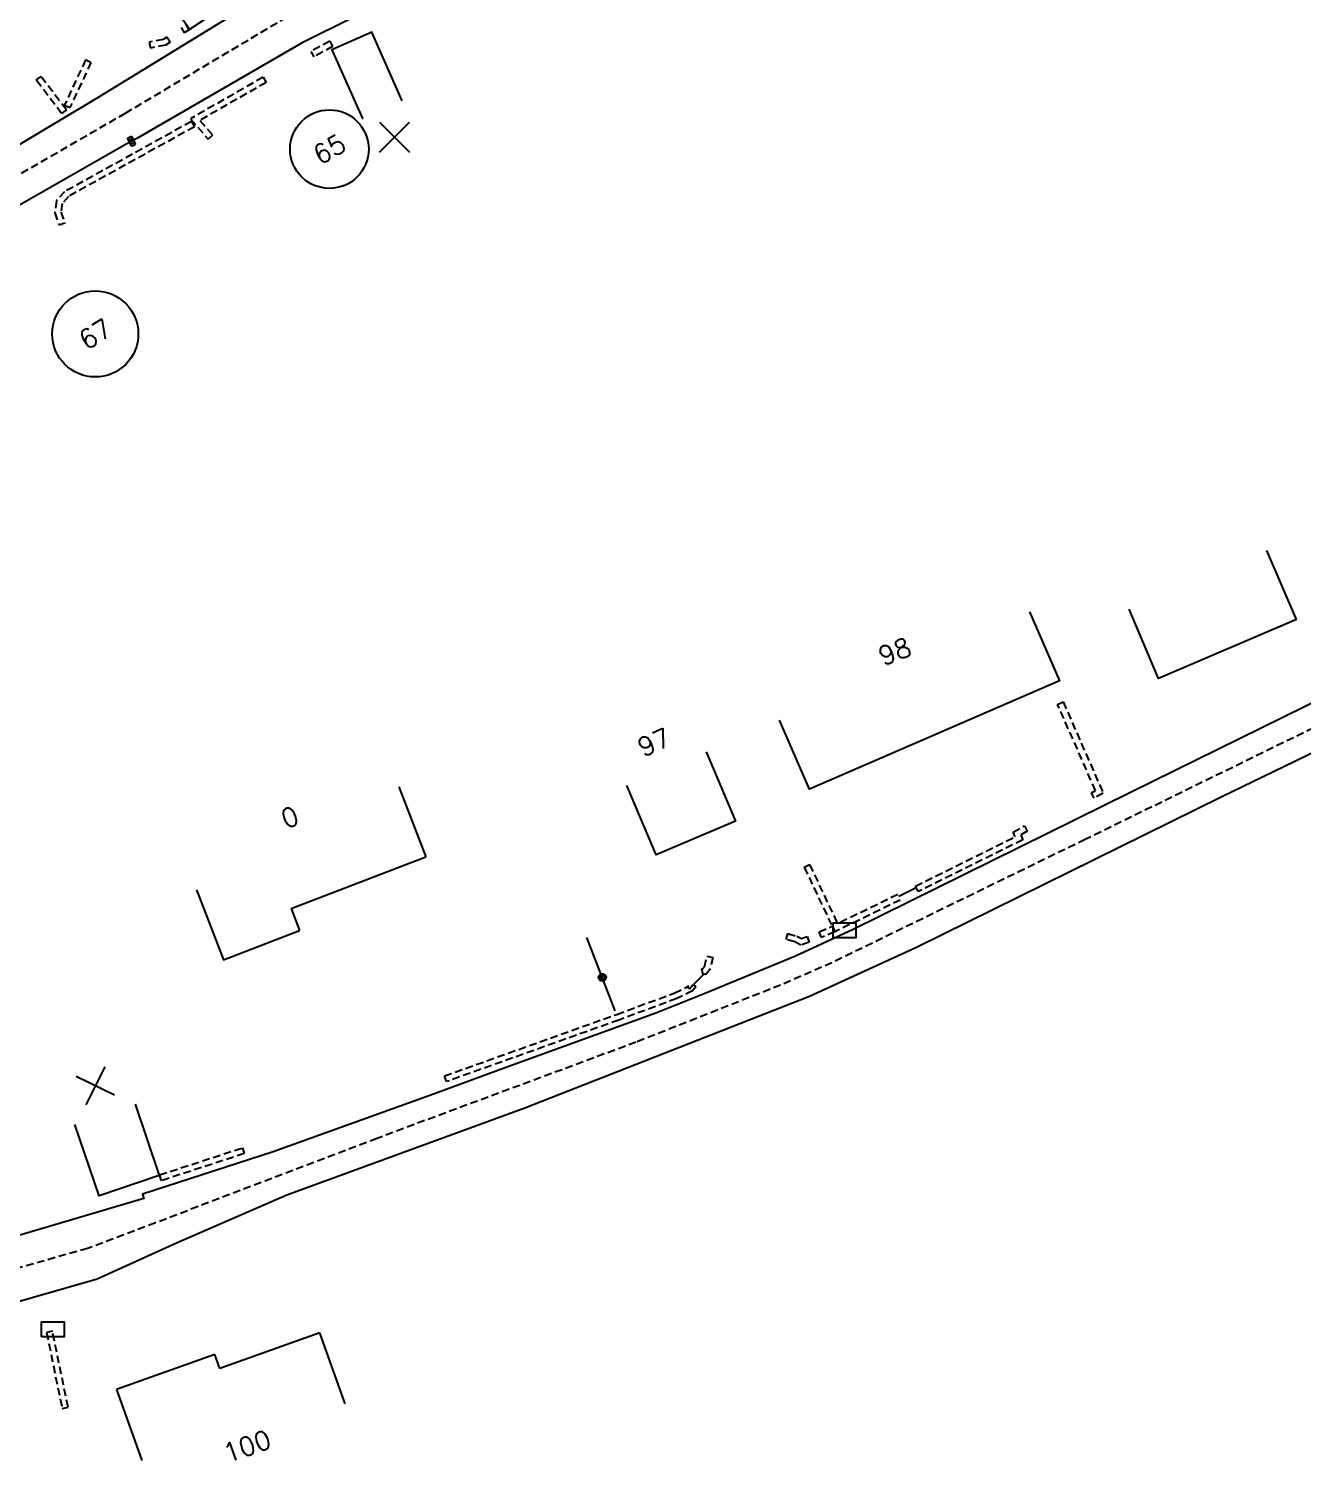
# Model space of a CAD drawing. Header units: millimetres. Extents: x 139999 to 141000, y 129000 to 130000.
# Drawn here: x 140092.1 to 140176.9, y 129000.8 to 129096 of the extents above; entities that cross this region are included whole.
import ezdxf
from ezdxf.enums import TextEntityAlignment as Align

# ---------------------------------------------------------------- set-up
doc = ezdxf.new("R2010")
doc.units = ezdxf.units.MM
doc.linetypes.add('DASHED', pattern=[0.75, 0.5, -0.25])
doc.layers.get('0').update_dxf_attribs({"linetype": 'CONTINUOUS'})
for name, color, linetype in [('W0001', 6, 'DASHED'), ('W0008', 7, 'CONTINUOUS'), ('W0100', 7, 'CONTINUOUS'), ('W0105', 7, 'CONTINUOUS'), ('W0112', 1, 'DASHED'), ('W0322', 7, 'CONTINUOUS'), ('W0400', 7, 'CONTINUOUS'), ('W0991', 7, 'CONTINUOUS'), ('W1102', 7, 'CONTINUOUS'), ('w1471', 7, 'CONTINUOUS')]:
    doc.layers.add(name, color=color, linetype=linetype)
doc.styles.get("Standard").update_dxf_attribs({"font": 'romans.shx', "width": 0.85})

# ---------------------------------------------------------------- blocks, each defined once
blk = doc.blocks.new('t991o')
at = {"color": 0, "linetype": 'Continuous'}
for p, q in [((-1, 1), (1, -1)), ((-1, -1), (1, 1))]:
    blk.add_line(p, q, dxfattribs=at)
blk = doc.blocks.new('T400')
at = {"color": 0, "linetype": 'ByBlock', "lineweight": -2}
for p, q in [((-0.15, -0.25), (-0.15, 0.3)), ((-0.15, 0.3), (0.15, 0.3)), ((-0.15, 0.15), (0.15, 0.15)), ((-0.15, 0), (0.15, 0)), ((0.15, 0.3), (0.15, -0.25)), ((-0.15, -0.15), (0.15, -0.15)), ((-0.15, -0.25), (-0.15, -0.3)), ((-0.15, -0.3), (0.15, -0.3)), ((0.15, -0.3), (0.15, -0.25))]:
    blk.add_line(p, q, dxfattribs=at)
blk = doc.blocks.new('T1471')
at = {"color": 0, "linetype": 'Continuous', "flags": 128}
blk.add_lwpolyline([(-0.75, -0.5), (-0.75, 0.5), (0.75, 0.5), (0.75, -0.5), (-0.75, -0.5)], dxfattribs=at)
blk = doc.blocks.new('t322o')
at = {"color": 0, "linetype": 'Continuous'}
for radius in [0.25, 0.15]:
    blk.add_circle((0, 0), radius, dxfattribs=at)

msp = doc.modelspace()

# ---------------------------------------------------------------- linework, layer by layer
at = {"layer": 'W0001'}
for points in [[(140000, 129040.393), (140005.576, 129040.736), (140010.256, 129042.237), (140027.236, 129051.132), (140034.086, 129054.671), (140040.22, 129057.689), (140047.624, 129061.36), (140054.922, 129065.447), (140072.795, 129075.546), (140098.54, 129090.4), (140109.049, 129096.662), (140116.792, 129100.95), (140121.198, 129103.358), (140129.677, 129107.525), (140135.939, 129110.09), (140142.011, 129111.796), (140147.18, 129112.72), (140162.378, 129116.156)], [(140182.329, 129051.814), (140162.406, 129042.078), (140145.554, 129033.874), (140142.138, 129032.386), (140132.516, 129028.59), (140115.284, 129022.195), (140100.541, 129016.57), (140096.028, 129014.864), (140089.572, 129013.054), (140081.007, 129011.629), (140076.485, 129011.21), (140067.464, 129011.348), (140058.843, 129013.053), (140030.021, 129022.734)]]:
    msp.add_lwpolyline(points, dxfattribs=at)
at = {"layer": 'W0008'}
for points in [[(140112.54, 129101.147), (140096.508, 129091.305), (140082.538, 129082.975), (140075.998, 129079.286), (140061.803, 129071.193), (140056.249, 129068.219), (140046.41, 129062.519), (140019.21, 129049.099), (140009.138, 129044.368), (140008.777, 129044.279), (140008.372, 129044.25), (140000, 129043.345)], [(140117.142, 129098.485), (140110.293, 129095.079), (140099.29, 129088.716), (140098.94, 129088.543), (140076.868, 129075.937)], [(140179.884, 129052.312), (140165.463, 129045.233), (140146.956, 129036.084), (140143.122, 129034.306), (140137.046, 129031.799), (140133.825, 129030.532), (140123.75, 129026.866), (140118.806, 129025.038), (140108.38, 129021.308), (140099.674, 129018.485), (140099.768, 129018.199), (140091.665, 129015.799), (140085.803, 129014.309), (140076.588, 129012.861), (140067.855, 129013.057), (140063.38, 129013.974), (140060.185, 129014.895), (140047.486, 129018.973), (140036.789, 129022.633), (140030.82, 129024.813)], [(140186.198, 129052.037), (140171.459, 129044.904), (140151.234, 129034.919), (140144.059, 129031.635), (140125.118, 129024.208), (140109.274, 129018.404), (140101.951, 129015.223), (140096.667, 129012.826), (140090.26, 129010.988), (140081.179, 129009.732), (140070.612, 129009.34), (140064.424, 129009.814), (140058.136, 129010.981), (140048.353, 129014.062), (140031.293, 129019.934), (140029.222, 129020.655)]]:
    msp.add_lwpolyline(points, dxfattribs=at)
at = {"layer": 'W0100'}
for p, q in [((140176.463, 129056.717), (140174.497, 129061.315)), ((140116.732, 129045.591), (140118.523, 129040.923)), ((140109.569, 129037.488), (140118.523, 129040.923)), ((140109.569, 129037.488), (140110.134, 129036.014)), ((140111.472, 129009.249), (140104.825, 129006.875)), ((140113.154, 129004.54), (140111.472, 129009.249)), ((140104.489, 129007.815), (140097.949, 129005.479)), ((140104.825, 129006.875), (140104.489, 129007.815)), ((140097.949, 129005.479), (140099.632, 129000.77))]:
    msp.add_line(p, q, dxfattribs=at)
for points in [[(140110.094, 129100.835), (140102.796, 129095.958), (140100.018, 129100.115)], [(140116.955, 129091.22), (140114.933, 129095.793), (140112.285, 129094.622), (140114.307, 129090.049), (140114.307, 129090.049), (140114.307, 129090.049), (140114.307, 129090.049), (140114.307, 129090.049), (140114.307, 129090.049), (140114.307, 129090.049), (140114.307, 129090.049), (140114.307, 129090.049), (140114.307, 129090.049), (140114.307, 129090.049), (140114.307, 129090.049), (140114.307, 129090.049), (140114.307, 129090.049), (140114.307, 129090.049), (140114.307, 129090.049), (140114.307, 129090.049), (140114.307, 129090.049), (140114.307, 129090.049), (140114.307, 129090.049), (140114.307, 129090.049), (140114.307, 129090.049), (140114.307, 129090.049), (140114.307, 129090.049), (140114.307, 129090.049), (140114.307, 129090.049), (140114.307, 129090.049), (140114.307, 129090.049), (140114.307, 129090.049), (140114.307, 129090.049), (140114.307, 129090.049), (140114.307, 129090.049), (140114.307, 129090.049), (140114.307, 129090.049), (140114.307, 129090.049), (140114.307, 129090.049), (140114.307, 129090.049), (140114.307, 129090.049), (140114.307, 129090.049), (140114.307, 129090.049), (140114.307, 129090.049), (140114.307, 129090.049), (140114.307, 129090.049), (140114.307, 129090.049), (140114.307, 129090.049), (140114.307, 129090.049), (140114.307, 129090.049), (140114.307, 129090.049), (140114.307, 129090.049), (140114.307, 129090.049), (140114.307, 129090.049), (140114.307, 129090.049), (140114.307, 129090.049), (140114.307, 129090.049), (140114.307, 129090.049), (140114.307, 129090.049), (140114.307, 129090.049), (140114.307, 129090.049), (140114.307, 129090.049), (140114.307, 129090.049), (140114.307, 129090.049), (140114.307, 129090.049), (140114.307, 129090.049), (140114.307, 129090.049), (140114.307, 129090.049), (140114.307, 129090.049), (140114.307, 129090.049), (140114.307, 129090.049), (140114.307, 129090.049), (140114.307, 129090.049), (140114.307, 129090.049), (140114.307, 129090.049), (140114.307, 129090.049), (140114.307, 129090.049), (140114.307, 129090.049), (140114.307, 129090.049), (140114.307, 129090.049), (140114.307, 129090.049), (140114.307, 129090.049), (140114.307, 129090.049), (140114.307, 129090.049), (140114.307, 129090.049), (140114.307, 129090.049), (140114.307, 129090.049), (140114.307, 129090.049), (140114.307, 129090.049), (140114.307, 129090.049), (140114.307, 129090.049), (140114.307, 129090.049), (140114.307, 129090.049), (140114.307, 129090.049), (140114.307, 129090.049), (140114.307, 129090.049), (140114.307, 129090.049), (140114.307, 129090.049), (140114.307, 129090.049), (140114.307, 129090.049), (140114.307, 129090.049), (140114.307, 129090.049), (140114.307, 129090.049), (140114.307, 129090.049), (140114.307, 129090.049), (140114.307, 129090.049), (140114.307, 129090.049), (140114.307, 129090.049), (140114.307, 129090.049), (140114.307, 129090.049), (140114.307, 129090.049), (140114.307, 129090.049), (140114.307, 129090.049), (140114.307, 129090.049), (140114.307, 129090.049), (140114.307, 129090.049), (140114.307, 129090.049), (140114.307, 129090.049), (140114.307, 129090.049), (140114.307, 129090.049)], [(140158.7, 129057.222), (140160.687, 129052.634), (140144.06, 129045.431), (140142.072, 129050.019)], [(140176.463, 129056.717), (140167.29, 129052.794), (140165.324, 129057.391)], [(140137.178, 129047.904), (140139.136, 129043.303), (140133.867, 129041.062), (140131.91, 129045.664)], [(140103.268, 129038.735), (140105.059, 129034.067), (140110.134, 129036.014)], [(140099.184, 129024.467), (140100.788, 129019.732), (140096.786, 129018.376), (140095.182, 129023.112)]]:
    msp.add_lwpolyline(points, dxfattribs=at)
at = {"layer": 'W0105'}
for p, q in [((140151.153, 129038.855), (140149.999, 129038.295)), ((140136.987, 129033.081), (140136.332, 129032.437))]:
    msp.add_line(p, q, dxfattribs=at)
at = {"layer": 'W0112'}
for p, q in [((140160.94, 129051.228), (140163.609, 129045.154)), ((140163.609, 129045.154), (140163.012, 129044.832)), ((140158.25, 129042.052), (140151.285, 129038.608)), ((140143.709, 129040.232), (140144.071, 129040.403)), ((140143.709, 129040.232), (140145.742, 129035.931)), ((140144.071, 129040.403), (140145.931, 129036.468)), ((140150.104, 129038.049), (140145.742, 129035.931)), ((140149.929, 129038.409), (140145.931, 129036.468)), ((140143.074, 129035.269), (140142.516, 129035.429)), ((140144.859, 129035.567), (140144.706, 129035.937)), ((140145.743, 129035.933), (140144.859, 129035.567)), ((140137.199, 129033.133), (140136.987, 129033.078)), ((140131.375, 129030.067), (140119.903, 129025.969)), ((140106.448, 129021.182), (140100.937, 129019.377)), ((140100.937, 129019.377), (140100.813, 129019.757)), ((140093.687, 129009.356), (140093.296, 129009.276)), ((140094.724, 129004.302), (140093.687, 129009.356))]:
    msp.add_line(p, q, dxfattribs=at)
for points in [[(140102.251, 129096.095), (140102.458, 129095.753), (140102.458, 129095.753), (140102.458, 129095.753), (140102.458, 129095.753), (140102.458, 129095.753), (140102.458, 129095.753), (140102.458, 129095.753), (140102.458, 129095.753), (140102.458, 129095.753), (140102.458, 129095.753), (140102.458, 129095.753), (140102.458, 129095.753), (140102.458, 129095.753), (140102.458, 129095.753), (140102.458, 129095.753), (140102.458, 129095.753), (140102.458, 129095.753), (140102.458, 129095.753), (140102.458, 129095.753), (140102.458, 129095.753), (140102.458, 129095.753), (140102.458, 129095.753), (140102.458, 129095.753), (140102.458, 129095.753), (140102.458, 129095.753), (140102.458, 129095.753), (140102.458, 129095.753), (140102.458, 129095.753), (140102.458, 129095.753), (140102.458, 129095.753), (140102.458, 129095.753), (140102.458, 129095.753), (140102.458, 129095.753), (140102.458, 129095.753), (140102.458, 129095.753), (140102.458, 129095.753), (140102.458, 129095.753), (140102.458, 129095.753), (140102.458, 129095.753), (140102.458, 129095.753), (140102.458, 129095.753), (140102.458, 129095.753), (140102.458, 129095.753), (140102.458, 129095.753), (140102.458, 129095.753), (140102.458, 129095.753), (140102.458, 129095.753), (140102.458, 129095.753), (140102.458, 129095.753), (140102.458, 129095.753), (140102.458, 129095.753), (140102.458, 129095.753), (140102.458, 129095.753), (140102.458, 129095.753), (140102.458, 129095.753), (140102.458, 129095.753), (140102.458, 129095.753), (140102.458, 129095.753), (140102.458, 129095.753), (140102.458, 129095.753), (140102.458, 129095.753), (140102.458, 129095.753), (140102.458, 129095.753), (140102.458, 129095.753), (140102.458, 129095.753), (140102.458, 129095.753), (140102.458, 129095.753), (140102.458, 129095.753), (140102.458, 129095.753), (140102.458, 129095.753), (140102.458, 129095.753), (140102.458, 129095.753), (140102.458, 129095.753), (140102.458, 129095.753), (140102.458, 129095.753), (140102.458, 129095.753), (140102.458, 129095.753), (140102.458, 129095.753), (140102.458, 129095.753), (140102.458, 129095.753), (140102.458, 129095.753), (140102.458, 129095.753), (140102.458, 129095.753), (140102.458, 129095.753), (140102.458, 129095.753), (140102.458, 129095.753), (140102.458, 129095.753), (140102.458, 129095.753), (140102.458, 129095.753), (140102.458, 129095.753), (140102.458, 129095.753), (140102.458, 129095.753), (140102.458, 129095.753), (140102.458, 129095.753), (140102.458, 129095.753), (140102.458, 129095.753), (140102.458, 129095.753), (140102.458, 129095.753), (140102.458, 129095.753), (140102.458, 129095.753), (140102.458, 129095.753), (140102.458, 129095.753), (140102.458, 129095.753), (140102.458, 129095.753), (140102.458, 129095.753), (140102.458, 129095.753), (140102.458, 129095.753), (140102.458, 129095.753), (140102.458, 129095.753), (140102.458, 129095.753), (140102.458, 129095.753), (140102.458, 129095.753), (140102.458, 129095.753), (140102.458, 129095.753), (140102.458, 129095.753), (140102.458, 129095.753), (140102.458, 129095.753)], [(140102.781, 129095.949), (140102.573, 129096.29)], [(140101.52, 129095.132), (140101.294, 129095.462), (140101.06, 129095.302), (140100.131, 129095.123), (140100.207, 129094.73), (140100.207, 129094.73), (140100.207, 129094.73), (140100.207, 129094.73), (140100.207, 129094.73), (140100.207, 129094.73), (140100.207, 129094.73), (140100.207, 129094.73), (140100.207, 129094.73), (140100.207, 129094.73), (140100.207, 129094.73), (140100.207, 129094.73), (140100.207, 129094.73), (140100.207, 129094.73), (140100.207, 129094.73), (140100.207, 129094.73), (140100.207, 129094.73), (140100.207, 129094.73), (140100.207, 129094.73), (140100.207, 129094.73), (140100.207, 129094.73), (140100.207, 129094.73), (140100.207, 129094.73), (140100.207, 129094.73), (140100.207, 129094.73), (140100.207, 129094.73), (140100.207, 129094.73), (140100.207, 129094.73), (140100.207, 129094.73), (140100.207, 129094.73), (140100.207, 129094.73), (140100.207, 129094.73), (140100.207, 129094.73), (140100.207, 129094.73), (140100.207, 129094.73), (140100.207, 129094.73), (140100.207, 129094.73), (140100.207, 129094.73), (140100.207, 129094.73), (140100.207, 129094.73), (140100.207, 129094.73), (140100.207, 129094.73), (140100.207, 129094.73), (140100.207, 129094.73), (140100.207, 129094.73), (140100.207, 129094.73), (140100.207, 129094.73), (140100.207, 129094.73), (140100.207, 129094.73), (140100.207, 129094.73), (140100.207, 129094.73), (140100.207, 129094.73), (140100.207, 129094.73), (140100.207, 129094.73), (140100.207, 129094.73), (140100.207, 129094.73), (140100.207, 129094.73), (140100.207, 129094.73), (140100.207, 129094.73), (140100.207, 129094.73), (140100.207, 129094.73), (140100.207, 129094.73), (140100.207, 129094.73), (140100.207, 129094.73), (140100.207, 129094.73), (140100.207, 129094.73), (140100.207, 129094.73), (140100.207, 129094.73), (140100.207, 129094.73), (140100.207, 129094.73), (140100.207, 129094.73), (140100.207, 129094.73), (140100.207, 129094.73), (140100.207, 129094.73), (140100.207, 129094.73), (140100.207, 129094.73), (140100.207, 129094.73), (140100.207, 129094.73), (140100.207, 129094.73), (140100.207, 129094.73), (140100.207, 129094.73), (140100.207, 129094.73), (140100.207, 129094.73), (140100.207, 129094.73), (140100.207, 129094.73), (140100.207, 129094.73), (140100.207, 129094.73), (140100.207, 129094.73), (140100.207, 129094.73), (140100.207, 129094.73), (140100.207, 129094.73), (140100.207, 129094.73), (140100.207, 129094.73), (140100.207, 129094.73), (140100.207, 129094.73), (140100.207, 129094.73), (140100.207, 129094.73), (140100.207, 129094.73), (140100.207, 129094.73), (140100.207, 129094.73), (140100.207, 129094.73), (140100.207, 129094.73), (140100.207, 129094.73), (140100.207, 129094.73), (140100.207, 129094.73), (140100.207, 129094.73), (140100.207, 129094.73), (140100.207, 129094.73), (140100.207, 129094.73), (140100.207, 129094.73), (140100.207, 129094.73), (140100.207, 129094.73), (140100.207, 129094.73), (140100.207, 129094.73), (140100.207, 129094.73), (140100.207, 129094.73)], [(140101.52, 129095.132), (140101.218, 129094.925), (140100.207, 129094.73), (140100.207, 129094.73), (140100.207, 129094.73), (140100.207, 129094.73), (140100.207, 129094.73), (140100.207, 129094.73), (140100.207, 129094.73), (140100.207, 129094.73), (140100.207, 129094.73), (140100.207, 129094.73), (140100.207, 129094.73), (140100.207, 129094.73), (140100.207, 129094.73), (140100.207, 129094.73), (140100.207, 129094.73), (140100.207, 129094.73), (140100.207, 129094.73), (140100.207, 129094.73), (140100.207, 129094.73), (140100.207, 129094.73), (140100.207, 129094.73), (140100.207, 129094.73), (140100.207, 129094.73), (140100.207, 129094.73), (140100.207, 129094.73), (140100.207, 129094.73), (140100.207, 129094.73), (140100.207, 129094.73), (140100.207, 129094.73), (140100.207, 129094.73), (140100.207, 129094.73), (140100.207, 129094.73), (140100.207, 129094.73), (140100.207, 129094.73), (140100.207, 129094.73), (140100.207, 129094.73), (140100.207, 129094.73), (140100.207, 129094.73), (140100.207, 129094.73), (140100.207, 129094.73), (140100.207, 129094.73), (140100.207, 129094.73), (140100.207, 129094.73), (140100.207, 129094.73), (140100.207, 129094.73), (140100.207, 129094.73), (140100.207, 129094.73), (140100.207, 129094.73), (140100.207, 129094.73), (140100.207, 129094.73), (140100.207, 129094.73), (140100.207, 129094.73), (140100.207, 129094.73), (140100.207, 129094.73), (140100.207, 129094.73), (140100.207, 129094.73), (140100.207, 129094.73), (140100.207, 129094.73), (140100.207, 129094.73), (140100.207, 129094.73), (140100.207, 129094.73), (140100.207, 129094.73), (140100.207, 129094.73), (140100.207, 129094.73), (140100.207, 129094.73), (140100.207, 129094.73), (140100.207, 129094.73), (140100.207, 129094.73), (140100.207, 129094.73), (140100.207, 129094.73), (140100.207, 129094.73), (140100.207, 129094.73), (140100.207, 129094.73), (140100.207, 129094.73), (140100.207, 129094.73), (140100.207, 129094.73), (140100.207, 129094.73), (140100.207, 129094.73), (140100.207, 129094.73), (140100.207, 129094.73), (140100.207, 129094.73), (140100.207, 129094.73), (140100.207, 129094.73), (140100.207, 129094.73), (140100.207, 129094.73), (140100.207, 129094.73), (140100.207, 129094.73), (140100.207, 129094.73), (140100.207, 129094.73), (140100.207, 129094.73), (140100.207, 129094.73), (140100.207, 129094.73), (140100.207, 129094.73), (140100.207, 129094.73), (140100.207, 129094.73), (140100.207, 129094.73), (140100.207, 129094.73), (140100.207, 129094.73), (140100.207, 129094.73), (140100.207, 129094.73), (140100.207, 129094.73), (140100.207, 129094.73), (140100.207, 129094.73), (140100.207, 129094.73), (140100.207, 129094.73), (140100.207, 129094.73), (140100.207, 129094.73), (140100.207, 129094.73), (140100.207, 129094.73), (140100.207, 129094.73), (140100.207, 129094.73), (140100.207, 129094.73), (140100.207, 129094.73), (140100.207, 129094.73), (140100.207, 129094.73), (140100.207, 129094.73), (140100.207, 129094.73), (140100.207, 129094.73)], [(140102.781, 129095.949), (140102.458, 129095.753), (140102.458, 129095.753), (140102.458, 129095.753), (140102.458, 129095.753), (140102.458, 129095.753), (140102.458, 129095.753), (140102.458, 129095.753), (140102.458, 129095.753), (140102.458, 129095.753), (140102.458, 129095.753), (140102.458, 129095.753), (140102.458, 129095.753), (140102.458, 129095.753), (140102.458, 129095.753), (140102.458, 129095.753), (140102.458, 129095.753), (140102.458, 129095.753), (140102.458, 129095.753), (140102.458, 129095.753), (140102.458, 129095.753), (140102.458, 129095.753), (140102.458, 129095.753), (140102.458, 129095.753), (140102.458, 129095.753), (140102.458, 129095.753), (140102.458, 129095.753), (140102.458, 129095.753), (140102.458, 129095.753), (140102.458, 129095.753), (140102.458, 129095.753), (140102.458, 129095.753), (140102.458, 129095.753), (140102.458, 129095.753), (140102.458, 129095.753), (140102.458, 129095.753), (140102.458, 129095.753), (140102.458, 129095.753), (140102.458, 129095.753), (140102.458, 129095.753), (140102.458, 129095.753), (140102.458, 129095.753), (140102.458, 129095.753), (140102.458, 129095.753), (140102.458, 129095.753), (140102.458, 129095.753), (140102.458, 129095.753), (140102.458, 129095.753), (140102.458, 129095.753), (140102.458, 129095.753), (140102.458, 129095.753), (140102.458, 129095.753), (140102.458, 129095.753), (140102.458, 129095.753), (140102.458, 129095.753), (140102.458, 129095.753), (140102.458, 129095.753), (140102.458, 129095.753), (140102.458, 129095.753), (140102.458, 129095.753), (140102.458, 129095.753), (140102.458, 129095.753), (140102.458, 129095.753), (140102.458, 129095.753), (140102.458, 129095.753), (140102.458, 129095.753), (140102.458, 129095.753), (140102.458, 129095.753), (140102.458, 129095.753), (140102.458, 129095.753), (140102.458, 129095.753), (140102.458, 129095.753), (140102.458, 129095.753), (140102.458, 129095.753), (140102.458, 129095.753), (140102.458, 129095.753), (140102.458, 129095.753), (140102.458, 129095.753), (140102.458, 129095.753), (140102.458, 129095.753), (140102.458, 129095.753), (140102.458, 129095.753), (140102.458, 129095.753), (140102.458, 129095.753), (140102.458, 129095.753), (140102.458, 129095.753), (140102.458, 129095.753), (140102.458, 129095.753), (140102.458, 129095.753), (140102.458, 129095.753), (140102.458, 129095.753), (140102.458, 129095.753), (140102.458, 129095.753), (140102.458, 129095.753), (140102.458, 129095.753), (140102.458, 129095.753), (140102.458, 129095.753), (140102.458, 129095.753), (140102.458, 129095.753), (140102.458, 129095.753), (140102.458, 129095.753), (140102.458, 129095.753), (140102.458, 129095.753), (140102.458, 129095.753), (140102.458, 129095.753), (140102.458, 129095.753), (140102.458, 129095.753), (140102.458, 129095.753), (140102.458, 129095.753), (140102.458, 129095.753), (140102.458, 129095.753), (140102.458, 129095.753), (140102.458, 129095.753), (140102.458, 129095.753), (140102.458, 129095.753), (140102.458, 129095.753), (140102.458, 129095.753), (140102.458, 129095.753), (140102.458, 129095.753), (140102.458, 129095.753)], [(140112.133, 129095.19), (140110.897, 129094.508), (140110.897, 129094.508), (140110.897, 129094.508), (140110.897, 129094.508), (140110.897, 129094.508), (140110.897, 129094.508), (140110.897, 129094.508), (140110.897, 129094.508), (140110.897, 129094.508), (140110.897, 129094.508), (140110.897, 129094.508), (140110.897, 129094.508), (140110.897, 129094.508), (140110.897, 129094.508), (140110.897, 129094.508), (140110.897, 129094.508), (140110.897, 129094.508), (140110.897, 129094.508), (140110.897, 129094.508), (140110.897, 129094.508), (140110.897, 129094.508), (140110.897, 129094.508), (140110.897, 129094.508), (140110.897, 129094.508), (140110.897, 129094.508), (140110.897, 129094.508), (140110.897, 129094.508), (140110.897, 129094.508), (140110.897, 129094.508), (140110.897, 129094.508), (140110.897, 129094.508), (140110.897, 129094.508), (140110.897, 129094.508), (140110.897, 129094.508), (140110.897, 129094.508), (140110.897, 129094.508), (140110.897, 129094.508), (140110.897, 129094.508), (140110.897, 129094.508), (140110.897, 129094.508), (140110.897, 129094.508), (140110.897, 129094.508), (140110.897, 129094.508), (140110.897, 129094.508), (140110.897, 129094.508), (140110.897, 129094.508), (140110.897, 129094.508), (140110.897, 129094.508), (140110.897, 129094.508), (140110.897, 129094.508), (140110.897, 129094.508), (140110.897, 129094.508), (140110.897, 129094.508), (140110.897, 129094.508), (140110.897, 129094.508), (140110.897, 129094.508), (140110.897, 129094.508), (140110.897, 129094.508), (140110.897, 129094.508), (140110.897, 129094.508), (140110.897, 129094.508), (140110.897, 129094.508), (140110.897, 129094.508), (140110.897, 129094.508), (140110.897, 129094.508), (140110.897, 129094.508), (140110.897, 129094.508), (140110.897, 129094.508), (140110.897, 129094.508), (140110.897, 129094.508), (140110.897, 129094.508), (140110.897, 129094.508), (140110.897, 129094.508), (140110.897, 129094.508), (140110.897, 129094.508), (140110.897, 129094.508), (140110.897, 129094.508), (140110.897, 129094.508), (140110.897, 129094.508), (140110.897, 129094.508), (140110.897, 129094.508), (140110.897, 129094.508), (140110.897, 129094.508), (140110.897, 129094.508), (140110.897, 129094.508), (140110.897, 129094.508), (140110.897, 129094.508), (140110.897, 129094.508), (140110.897, 129094.508), (140110.897, 129094.508), (140110.897, 129094.508), (140110.897, 129094.508), (140110.897, 129094.508), (140110.897, 129094.508), (140110.897, 129094.508), (140110.897, 129094.508), (140110.897, 129094.508), (140110.897, 129094.508), (140110.897, 129094.508), (140110.897, 129094.508), (140110.897, 129094.508), (140110.897, 129094.508), (140110.897, 129094.508), (140110.897, 129094.508), (140110.897, 129094.508), (140110.897, 129094.508), (140110.897, 129094.508), (140110.897, 129094.508), (140110.897, 129094.508), (140110.897, 129094.508), (140110.897, 129094.508), (140110.897, 129094.508), (140110.897, 129094.508), (140110.897, 129094.508), (140110.897, 129094.508), (140110.897, 129094.508), (140110.897, 129094.508), (140110.897, 129094.508), (140110.897, 129094.508)], [(140112.133, 129095.19), (140112.326, 129094.84), (140111.091, 129094.157), (140110.897, 129094.508), (140110.897, 129094.508), (140110.897, 129094.508), (140110.897, 129094.508), (140110.897, 129094.508), (140110.897, 129094.508), (140110.897, 129094.508), (140110.897, 129094.508), (140110.897, 129094.508), (140110.897, 129094.508), (140110.897, 129094.508), (140110.897, 129094.508), (140110.897, 129094.508), (140110.897, 129094.508), (140110.897, 129094.508), (140110.897, 129094.508), (140110.897, 129094.508), (140110.897, 129094.508), (140110.897, 129094.508), (140110.897, 129094.508), (140110.897, 129094.508), (140110.897, 129094.508), (140110.897, 129094.508), (140110.897, 129094.508), (140110.897, 129094.508), (140110.897, 129094.508), (140110.897, 129094.508), (140110.897, 129094.508), (140110.897, 129094.508), (140110.897, 129094.508), (140110.897, 129094.508), (140110.897, 129094.508), (140110.897, 129094.508), (140110.897, 129094.508), (140110.897, 129094.508), (140110.897, 129094.508), (140110.897, 129094.508), (140110.897, 129094.508), (140110.897, 129094.508), (140110.897, 129094.508), (140110.897, 129094.508), (140110.897, 129094.508), (140110.897, 129094.508), (140110.897, 129094.508), (140110.897, 129094.508), (140110.897, 129094.508), (140110.897, 129094.508), (140110.897, 129094.508), (140110.897, 129094.508), (140110.897, 129094.508), (140110.897, 129094.508), (140110.897, 129094.508), (140110.897, 129094.508), (140110.897, 129094.508), (140110.897, 129094.508), (140110.897, 129094.508), (140110.897, 129094.508), (140110.897, 129094.508), (140110.897, 129094.508), (140110.897, 129094.508), (140110.897, 129094.508), (140110.897, 129094.508), (140110.897, 129094.508), (140110.897, 129094.508), (140110.897, 129094.508), (140110.897, 129094.508), (140110.897, 129094.508), (140110.897, 129094.508), (140110.897, 129094.508), (140110.897, 129094.508), (140110.897, 129094.508), (140110.897, 129094.508), (140110.897, 129094.508), (140110.897, 129094.508), (140110.897, 129094.508), (140110.897, 129094.508), (140110.897, 129094.508), (140110.897, 129094.508), (140110.897, 129094.508), (140110.897, 129094.508), (140110.897, 129094.508), (140110.897, 129094.508), (140110.897, 129094.508), (140110.897, 129094.508), (140110.897, 129094.508), (140110.897, 129094.508), (140110.897, 129094.508), (140110.897, 129094.508), (140110.897, 129094.508), (140110.897, 129094.508), (140110.897, 129094.508), (140110.897, 129094.508), (140110.897, 129094.508), (140110.897, 129094.508), (140110.897, 129094.508), (140110.897, 129094.508), (140110.897, 129094.508), (140110.897, 129094.508), (140110.897, 129094.508), (140110.897, 129094.508), (140110.897, 129094.508), (140110.897, 129094.508), (140110.897, 129094.508), (140110.897, 129094.508), (140110.897, 129094.508), (140110.897, 129094.508), (140110.897, 129094.508), (140110.897, 129094.508), (140110.897, 129094.508), (140110.897, 129094.508), (140110.897, 129094.508), (140110.897, 129094.508), (140110.897, 129094.508), (140110.897, 129094.508), (140110.897, 129094.508), (140110.897, 129094.508), (140110.897, 129094.508)], [(140096.249, 129093.771), (140095.887, 129093.94), (140094.484, 129090.941), (140094.846, 129090.772), (140094.846, 129090.772), (140094.846, 129090.772), (140094.846, 129090.772), (140094.846, 129090.772), (140094.846, 129090.772), (140094.846, 129090.772), (140094.846, 129090.772), (140094.846, 129090.772), (140094.846, 129090.772), (140094.846, 129090.772), (140094.846, 129090.772), (140094.846, 129090.772), (140094.846, 129090.772), (140094.846, 129090.772), (140094.846, 129090.772), (140094.846, 129090.772), (140094.846, 129090.772), (140094.846, 129090.772), (140094.846, 129090.772), (140094.846, 129090.772), (140094.846, 129090.772), (140094.846, 129090.772), (140094.846, 129090.772), (140094.846, 129090.772), (140094.846, 129090.772), (140094.846, 129090.772), (140094.846, 129090.772), (140094.846, 129090.772), (140094.846, 129090.772), (140094.846, 129090.772), (140094.846, 129090.772), (140094.846, 129090.772), (140094.846, 129090.772), (140094.846, 129090.772), (140094.846, 129090.772), (140094.846, 129090.772), (140094.846, 129090.772), (140094.846, 129090.772), (140094.846, 129090.772), (140094.846, 129090.772), (140094.846, 129090.772), (140094.846, 129090.772), (140094.846, 129090.772), (140094.846, 129090.772), (140094.846, 129090.772), (140094.846, 129090.772), (140094.846, 129090.772), (140094.846, 129090.772), (140094.846, 129090.772), (140094.846, 129090.772), (140094.846, 129090.772), (140094.846, 129090.772), (140094.846, 129090.772), (140094.846, 129090.772), (140094.846, 129090.772), (140094.846, 129090.772), (140094.846, 129090.772), (140094.846, 129090.772), (140094.846, 129090.772), (140094.846, 129090.772), (140094.846, 129090.772), (140094.846, 129090.772), (140094.846, 129090.772), (140094.846, 129090.772), (140094.846, 129090.772), (140094.846, 129090.772), (140094.846, 129090.772), (140094.846, 129090.772), (140094.846, 129090.772), (140094.846, 129090.772), (140094.846, 129090.772), (140094.846, 129090.772), (140094.846, 129090.772), (140094.846, 129090.772), (140094.846, 129090.772), (140094.846, 129090.772), (140094.846, 129090.772), (140094.846, 129090.772), (140094.846, 129090.772), (140094.846, 129090.772), (140094.846, 129090.772), (140094.846, 129090.772), (140094.846, 129090.772), (140094.846, 129090.772), (140094.846, 129090.772), (140094.846, 129090.772), (140094.846, 129090.772), (140094.846, 129090.772), (140094.846, 129090.772), (140094.846, 129090.772), (140094.846, 129090.772), (140094.846, 129090.772), (140094.846, 129090.772), (140094.846, 129090.772), (140094.846, 129090.772), (140094.846, 129090.772), (140094.846, 129090.772), (140094.846, 129090.772), (140094.846, 129090.772), (140094.846, 129090.772), (140094.846, 129090.772), (140094.846, 129090.772), (140094.846, 129090.772), (140094.846, 129090.772), (140094.846, 129090.772), (140094.846, 129090.772), (140094.846, 129090.772), (140094.846, 129090.772), (140094.846, 129090.772), (140094.846, 129090.772), (140094.846, 129090.772), (140094.846, 129090.772), (140094.846, 129090.772), (140094.846, 129090.772), (140094.846, 129090.772), (140094.846, 129090.772)], [(140096.249, 129093.771), (140094.846, 129090.772), (140094.846, 129090.772), (140094.846, 129090.772), (140094.846, 129090.772), (140094.846, 129090.772), (140094.846, 129090.772), (140094.846, 129090.772), (140094.846, 129090.772), (140094.846, 129090.772), (140094.846, 129090.772), (140094.846, 129090.772), (140094.846, 129090.772), (140094.846, 129090.772), (140094.846, 129090.772), (140094.846, 129090.772), (140094.846, 129090.772), (140094.846, 129090.772), (140094.846, 129090.772), (140094.846, 129090.772), (140094.846, 129090.772), (140094.846, 129090.772), (140094.846, 129090.772), (140094.846, 129090.772), (140094.846, 129090.772), (140094.846, 129090.772), (140094.846, 129090.772), (140094.846, 129090.772), (140094.846, 129090.772), (140094.846, 129090.772), (140094.846, 129090.772), (140094.846, 129090.772), (140094.846, 129090.772), (140094.846, 129090.772), (140094.846, 129090.772), (140094.846, 129090.772), (140094.846, 129090.772), (140094.846, 129090.772), (140094.846, 129090.772), (140094.846, 129090.772), (140094.846, 129090.772), (140094.846, 129090.772), (140094.846, 129090.772), (140094.846, 129090.772), (140094.846, 129090.772), (140094.846, 129090.772), (140094.846, 129090.772), (140094.846, 129090.772), (140094.846, 129090.772), (140094.846, 129090.772), (140094.846, 129090.772), (140094.846, 129090.772), (140094.846, 129090.772), (140094.846, 129090.772), (140094.846, 129090.772), (140094.846, 129090.772), (140094.846, 129090.772), (140094.846, 129090.772), (140094.846, 129090.772), (140094.846, 129090.772), (140094.846, 129090.772), (140094.846, 129090.772), (140094.846, 129090.772), (140094.846, 129090.772), (140094.846, 129090.772), (140094.846, 129090.772), (140094.846, 129090.772), (140094.846, 129090.772), (140094.846, 129090.772), (140094.846, 129090.772), (140094.846, 129090.772), (140094.846, 129090.772), (140094.846, 129090.772), (140094.846, 129090.772), (140094.846, 129090.772), (140094.846, 129090.772), (140094.846, 129090.772), (140094.846, 129090.772), (140094.846, 129090.772), (140094.846, 129090.772), (140094.846, 129090.772), (140094.846, 129090.772), (140094.846, 129090.772), (140094.846, 129090.772), (140094.846, 129090.772), (140094.846, 129090.772), (140094.846, 129090.772), (140094.846, 129090.772), (140094.846, 129090.772), (140094.846, 129090.772), (140094.846, 129090.772), (140094.846, 129090.772), (140094.846, 129090.772), (140094.846, 129090.772), (140094.846, 129090.772), (140094.846, 129090.772), (140094.846, 129090.772), (140094.846, 129090.772), (140094.846, 129090.772), (140094.846, 129090.772), (140094.846, 129090.772), (140094.846, 129090.772), (140094.846, 129090.772), (140094.846, 129090.772), (140094.846, 129090.772), (140094.846, 129090.772), (140094.846, 129090.772), (140094.846, 129090.772), (140094.846, 129090.772), (140094.846, 129090.772), (140094.846, 129090.772), (140094.846, 129090.772), (140094.846, 129090.772), (140094.846, 129090.772), (140094.846, 129090.772), (140094.846, 129090.772), (140094.846, 129090.772), (140094.846, 129090.772), (140094.846, 129090.772), (140094.846, 129090.772)], [(140094.615, 129090.625), (140094.297, 129090.382), (140092.6, 129092.598), (140092.759, 129092.719), (140092.759, 129092.719), (140092.759, 129092.719), (140092.759, 129092.719), (140092.759, 129092.719), (140092.759, 129092.719), (140092.759, 129092.719), (140092.759, 129092.719), (140092.759, 129092.719), (140092.759, 129092.719), (140092.759, 129092.719), (140092.759, 129092.719), (140092.759, 129092.719), (140092.759, 129092.719), (140092.759, 129092.719), (140092.759, 129092.719), (140092.759, 129092.719), (140092.759, 129092.719), (140092.759, 129092.719), (140092.759, 129092.719), (140092.759, 129092.719), (140092.759, 129092.719), (140092.759, 129092.719), (140092.759, 129092.719), (140092.759, 129092.719), (140092.759, 129092.719), (140092.759, 129092.719), (140092.759, 129092.719), (140092.759, 129092.719), (140092.759, 129092.719), (140092.759, 129092.719), (140092.759, 129092.719), (140092.759, 129092.719), (140092.759, 129092.719), (140092.759, 129092.719), (140092.759, 129092.719), (140092.759, 129092.719), (140092.759, 129092.719), (140092.759, 129092.719), (140092.759, 129092.719), (140092.759, 129092.719), (140092.759, 129092.719), (140092.759, 129092.719), (140092.759, 129092.719), (140092.759, 129092.719), (140092.759, 129092.719), (140092.759, 129092.719), (140092.759, 129092.719), (140092.759, 129092.719), (140092.759, 129092.719), (140092.759, 129092.719), (140092.759, 129092.719), (140092.759, 129092.719), (140092.759, 129092.719), (140092.759, 129092.719), (140092.759, 129092.719), (140092.759, 129092.719), (140092.759, 129092.719), (140092.759, 129092.719), (140092.759, 129092.719), (140092.759, 129092.719), (140092.759, 129092.719), (140092.759, 129092.719), (140092.759, 129092.719), (140092.759, 129092.719), (140092.759, 129092.719), (140092.759, 129092.719), (140092.759, 129092.719), (140092.759, 129092.719), (140092.759, 129092.719), (140092.759, 129092.719), (140092.759, 129092.719), (140092.759, 129092.719), (140092.759, 129092.719), (140092.759, 129092.719), (140092.759, 129092.719), (140092.759, 129092.719), (140092.759, 129092.719), (140092.759, 129092.719), (140092.759, 129092.719), (140092.759, 129092.719), (140092.759, 129092.719), (140092.759, 129092.719), (140092.759, 129092.719), (140092.759, 129092.719), (140092.759, 129092.719), (140092.759, 129092.719), (140092.759, 129092.719), (140092.759, 129092.719), (140092.759, 129092.719), (140092.759, 129092.719), (140092.759, 129092.719), (140092.759, 129092.719), (140092.759, 129092.719), (140092.759, 129092.719), (140092.759, 129092.719), (140092.759, 129092.719), (140092.759, 129092.719), (140092.759, 129092.719), (140092.759, 129092.719), (140092.759, 129092.719), (140092.759, 129092.719), (140092.759, 129092.719), (140092.759, 129092.719), (140092.759, 129092.719), (140092.759, 129092.719), (140092.759, 129092.719), (140092.759, 129092.719), (140092.759, 129092.719), (140092.759, 129092.719), (140092.759, 129092.719), (140092.759, 129092.719), (140092.759, 129092.719), (140092.759, 129092.719), (140092.759, 129092.719), (140092.759, 129092.719), (140092.759, 129092.719)], [(140094.615, 129090.625), (140092.918, 129092.841), (140092.759, 129092.719), (140092.759, 129092.719), (140092.759, 129092.719), (140092.759, 129092.719), (140092.759, 129092.719), (140092.759, 129092.719), (140092.759, 129092.719), (140092.759, 129092.719), (140092.759, 129092.719), (140092.759, 129092.719), (140092.759, 129092.719), (140092.759, 129092.719), (140092.759, 129092.719), (140092.759, 129092.719), (140092.759, 129092.719), (140092.759, 129092.719), (140092.759, 129092.719), (140092.759, 129092.719), (140092.759, 129092.719), (140092.759, 129092.719), (140092.759, 129092.719), (140092.759, 129092.719), (140092.759, 129092.719), (140092.759, 129092.719), (140092.759, 129092.719), (140092.759, 129092.719), (140092.759, 129092.719), (140092.759, 129092.719), (140092.759, 129092.719), (140092.759, 129092.719), (140092.759, 129092.719), (140092.759, 129092.719), (140092.759, 129092.719), (140092.759, 129092.719), (140092.759, 129092.719), (140092.759, 129092.719), (140092.759, 129092.719), (140092.759, 129092.719), (140092.759, 129092.719), (140092.759, 129092.719), (140092.759, 129092.719), (140092.759, 129092.719), (140092.759, 129092.719), (140092.759, 129092.719), (140092.759, 129092.719), (140092.759, 129092.719), (140092.759, 129092.719), (140092.759, 129092.719), (140092.759, 129092.719), (140092.759, 129092.719), (140092.759, 129092.719), (140092.759, 129092.719), (140092.759, 129092.719), (140092.759, 129092.719), (140092.759, 129092.719), (140092.759, 129092.719), (140092.759, 129092.719), (140092.759, 129092.719), (140092.759, 129092.719), (140092.759, 129092.719), (140092.759, 129092.719), (140092.759, 129092.719), (140092.759, 129092.719), (140092.759, 129092.719), (140092.759, 129092.719), (140092.759, 129092.719), (140092.759, 129092.719), (140092.759, 129092.719), (140092.759, 129092.719), (140092.759, 129092.719), (140092.759, 129092.719), (140092.759, 129092.719), (140092.759, 129092.719), (140092.759, 129092.719), (140092.759, 129092.719), (140092.759, 129092.719), (140092.759, 129092.719), (140092.759, 129092.719), (140092.759, 129092.719), (140092.759, 129092.719), (140092.759, 129092.719), (140092.759, 129092.719), (140092.759, 129092.719), (140092.759, 129092.719), (140092.759, 129092.719), (140092.759, 129092.719), (140092.759, 129092.719), (140092.759, 129092.719), (140092.759, 129092.719), (140092.759, 129092.719), (140092.759, 129092.719), (140092.759, 129092.719), (140092.759, 129092.719), (140092.759, 129092.719), (140092.759, 129092.719), (140092.759, 129092.719), (140092.759, 129092.719), (140092.759, 129092.719), (140092.759, 129092.719), (140092.759, 129092.719), (140092.759, 129092.719), (140092.759, 129092.719), (140092.759, 129092.719), (140092.759, 129092.719), (140092.759, 129092.719), (140092.759, 129092.719), (140092.759, 129092.719), (140092.759, 129092.719), (140092.759, 129092.719), (140092.759, 129092.719), (140092.759, 129092.719), (140092.759, 129092.719), (140092.759, 129092.719), (140092.759, 129092.719), (140092.759, 129092.719), (140092.759, 129092.719), (140092.759, 129092.719), (140092.759, 129092.719)], [(140107.698, 129092.791), (140102.87, 129090.027), (140104.044, 129088.672), (140104.044, 129088.672), (140104.044, 129088.672), (140104.044, 129088.672), (140104.044, 129088.672), (140104.044, 129088.672), (140104.044, 129088.672), (140104.044, 129088.672), (140104.044, 129088.672), (140104.044, 129088.672), (140104.044, 129088.672), (140104.044, 129088.672), (140104.044, 129088.672), (140104.044, 129088.672), (140104.044, 129088.672), (140104.044, 129088.672), (140104.044, 129088.672), (140104.044, 129088.672), (140104.044, 129088.672), (140104.044, 129088.672), (140104.044, 129088.672), (140104.044, 129088.672), (140104.044, 129088.672), (140104.044, 129088.672), (140104.044, 129088.672), (140104.044, 129088.672), (140104.044, 129088.672), (140104.044, 129088.672), (140104.044, 129088.672), (140104.044, 129088.672), (140104.044, 129088.672), (140104.044, 129088.672), (140104.044, 129088.672), (140104.044, 129088.672), (140104.044, 129088.672), (140104.044, 129088.672), (140104.044, 129088.672), (140104.044, 129088.672), (140104.044, 129088.672), (140104.044, 129088.672), (140104.044, 129088.672), (140104.044, 129088.672), (140104.044, 129088.672), (140104.044, 129088.672), (140104.044, 129088.672), (140104.044, 129088.672), (140104.044, 129088.672), (140104.044, 129088.672), (140104.044, 129088.672), (140104.044, 129088.672), (140104.044, 129088.672), (140104.044, 129088.672), (140104.044, 129088.672), (140104.044, 129088.672), (140104.044, 129088.672), (140104.044, 129088.672), (140104.044, 129088.672), (140104.044, 129088.672), (140104.044, 129088.672), (140104.044, 129088.672), (140104.044, 129088.672), (140104.044, 129088.672), (140104.044, 129088.672), (140104.044, 129088.672), (140104.044, 129088.672), (140104.044, 129088.672), (140104.044, 129088.672), (140104.044, 129088.672), (140104.044, 129088.672), (140104.044, 129088.672), (140104.044, 129088.672), (140104.044, 129088.672), (140104.044, 129088.672), (140104.044, 129088.672), (140104.044, 129088.672), (140104.044, 129088.672), (140104.044, 129088.672), (140104.044, 129088.672), (140104.044, 129088.672), (140104.044, 129088.672), (140104.044, 129088.672), (140104.044, 129088.672), (140104.044, 129088.672), (140104.044, 129088.672), (140104.044, 129088.672), (140104.044, 129088.672), (140104.044, 129088.672), (140104.044, 129088.672), (140104.044, 129088.672), (140104.044, 129088.672), (140104.044, 129088.672), (140104.044, 129088.672), (140104.044, 129088.672), (140104.044, 129088.672), (140104.044, 129088.672), (140104.044, 129088.672), (140104.044, 129088.672), (140104.044, 129088.672), (140104.044, 129088.672), (140104.044, 129088.672), (140104.044, 129088.672), (140104.044, 129088.672), (140104.044, 129088.672), (140104.044, 129088.672), (140104.044, 129088.672), (140104.044, 129088.672), (140104.044, 129088.672), (140104.044, 129088.672), (140104.044, 129088.672), (140104.044, 129088.672), (140104.044, 129088.672), (140104.044, 129088.672), (140104.044, 129088.672), (140104.044, 129088.672), (140104.044, 129088.672), (140104.044, 129088.672), (140104.044, 129088.672), (140104.044, 129088.672)], [(140107.698, 129092.791), (140107.897, 129092.443), (140103.49, 129089.922), (140104.346, 129088.934), (140104.044, 129088.672), (140104.044, 129088.672), (140104.044, 129088.672), (140104.044, 129088.672), (140104.044, 129088.672), (140104.044, 129088.672), (140104.044, 129088.672), (140104.044, 129088.672), (140104.044, 129088.672), (140104.044, 129088.672), (140104.044, 129088.672), (140104.044, 129088.672), (140104.044, 129088.672), (140104.044, 129088.672), (140104.044, 129088.672), (140104.044, 129088.672), (140104.044, 129088.672), (140104.044, 129088.672), (140104.044, 129088.672), (140104.044, 129088.672), (140104.044, 129088.672), (140104.044, 129088.672), (140104.044, 129088.672), (140104.044, 129088.672), (140104.044, 129088.672), (140104.044, 129088.672), (140104.044, 129088.672), (140104.044, 129088.672), (140104.044, 129088.672), (140104.044, 129088.672), (140104.044, 129088.672), (140104.044, 129088.672), (140104.044, 129088.672), (140104.044, 129088.672), (140104.044, 129088.672), (140104.044, 129088.672), (140104.044, 129088.672), (140104.044, 129088.672), (140104.044, 129088.672), (140104.044, 129088.672), (140104.044, 129088.672), (140104.044, 129088.672), (140104.044, 129088.672), (140104.044, 129088.672), (140104.044, 129088.672), (140104.044, 129088.672), (140104.044, 129088.672), (140104.044, 129088.672), (140104.044, 129088.672), (140104.044, 129088.672), (140104.044, 129088.672), (140104.044, 129088.672), (140104.044, 129088.672), (140104.044, 129088.672), (140104.044, 129088.672), (140104.044, 129088.672), (140104.044, 129088.672), (140104.044, 129088.672), (140104.044, 129088.672), (140104.044, 129088.672), (140104.044, 129088.672), (140104.044, 129088.672), (140104.044, 129088.672), (140104.044, 129088.672), (140104.044, 129088.672), (140104.044, 129088.672), (140104.044, 129088.672), (140104.044, 129088.672), (140104.044, 129088.672), (140104.044, 129088.672), (140104.044, 129088.672), (140104.044, 129088.672), (140104.044, 129088.672), (140104.044, 129088.672), (140104.044, 129088.672), (140104.044, 129088.672), (140104.044, 129088.672), (140104.044, 129088.672), (140104.044, 129088.672), (140104.044, 129088.672), (140104.044, 129088.672), (140104.044, 129088.672), (140104.044, 129088.672), (140104.044, 129088.672), (140104.044, 129088.672), (140104.044, 129088.672), (140104.044, 129088.672), (140104.044, 129088.672), (140104.044, 129088.672), (140104.044, 129088.672), (140104.044, 129088.672), (140104.044, 129088.672), (140104.044, 129088.672), (140104.044, 129088.672), (140104.044, 129088.672), (140104.044, 129088.672), (140104.044, 129088.672), (140104.044, 129088.672), (140104.044, 129088.672), (140104.044, 129088.672), (140104.044, 129088.672), (140104.044, 129088.672), (140104.044, 129088.672), (140104.044, 129088.672), (140104.044, 129088.672), (140104.044, 129088.672), (140104.044, 129088.672), (140104.044, 129088.672), (140104.044, 129088.672), (140104.044, 129088.672), (140104.044, 129088.672), (140104.044, 129088.672), (140104.044, 129088.672), (140104.044, 129088.672), (140104.044, 129088.672), (140104.044, 129088.672)], [(140102.934, 129089.845), (140094.498, 129085.178), (140093.945, 129084.575), (140093.84, 129083.766), (140094.127, 129082.956), (140094.127, 129082.956), (140094.127, 129082.956), (140094.127, 129082.956), (140094.127, 129082.956), (140094.127, 129082.956), (140094.127, 129082.956), (140094.127, 129082.956), (140094.127, 129082.956), (140094.127, 129082.956), (140094.127, 129082.956), (140094.127, 129082.956), (140094.127, 129082.956), (140094.127, 129082.956), (140094.127, 129082.956), (140094.127, 129082.956), (140094.127, 129082.956), (140094.127, 129082.956), (140094.127, 129082.956), (140094.127, 129082.956), (140094.127, 129082.956), (140094.127, 129082.956), (140094.127, 129082.956), (140094.127, 129082.956), (140094.127, 129082.956), (140094.127, 129082.956), (140094.127, 129082.956), (140094.127, 129082.956), (140094.127, 129082.956), (140094.127, 129082.956), (140094.127, 129082.956), (140094.127, 129082.956), (140094.127, 129082.956), (140094.127, 129082.956), (140094.127, 129082.956), (140094.127, 129082.956), (140094.127, 129082.956), (140094.127, 129082.956), (140094.127, 129082.956), (140094.127, 129082.956), (140094.127, 129082.956), (140094.127, 129082.956), (140094.127, 129082.956), (140094.127, 129082.956), (140094.127, 129082.956), (140094.127, 129082.956), (140094.127, 129082.956), (140094.127, 129082.956), (140094.127, 129082.956), (140094.127, 129082.956), (140094.127, 129082.956), (140094.127, 129082.956), (140094.127, 129082.956), (140094.127, 129082.956), (140094.127, 129082.956), (140094.127, 129082.956), (140094.127, 129082.956), (140094.127, 129082.956), (140094.127, 129082.956), (140094.127, 129082.956), (140094.127, 129082.956), (140094.127, 129082.956), (140094.127, 129082.956), (140094.127, 129082.956), (140094.127, 129082.956), (140094.127, 129082.956), (140094.127, 129082.956), (140094.127, 129082.956), (140094.127, 129082.956), (140094.127, 129082.956), (140094.127, 129082.956), (140094.127, 129082.956), (140094.127, 129082.956), (140094.127, 129082.956), (140094.127, 129082.956), (140094.127, 129082.956), (140094.127, 129082.956), (140094.127, 129082.956), (140094.127, 129082.956), (140094.127, 129082.956), (140094.127, 129082.956), (140094.127, 129082.956), (140094.127, 129082.956), (140094.127, 129082.956), (140094.127, 129082.956), (140094.127, 129082.956), (140094.127, 129082.956), (140094.127, 129082.956), (140094.127, 129082.956), (140094.127, 129082.956), (140094.127, 129082.956), (140094.127, 129082.956), (140094.127, 129082.956), (140094.127, 129082.956), (140094.127, 129082.956), (140094.127, 129082.956), (140094.127, 129082.956), (140094.127, 129082.956), (140094.127, 129082.956), (140094.127, 129082.956), (140094.127, 129082.956), (140094.127, 129082.956), (140094.127, 129082.956), (140094.127, 129082.956), (140094.127, 129082.956), (140094.127, 129082.956), (140094.127, 129082.956), (140094.127, 129082.956), (140094.127, 129082.956), (140094.127, 129082.956), (140094.127, 129082.956), (140094.127, 129082.956), (140094.127, 129082.956), (140094.127, 129082.956), (140094.127, 129082.956), (140094.127, 129082.956)], [(140102.934, 129089.845), (140103.127, 129089.495), (140094.748, 129084.859), (140094.326, 129084.398), (140094.249, 129083.809), (140094.504, 129083.09), (140094.127, 129082.956), (140094.127, 129082.956), (140094.127, 129082.956), (140094.127, 129082.956), (140094.127, 129082.956), (140094.127, 129082.956), (140094.127, 129082.956), (140094.127, 129082.956), (140094.127, 129082.956), (140094.127, 129082.956), (140094.127, 129082.956), (140094.127, 129082.956), (140094.127, 129082.956), (140094.127, 129082.956), (140094.127, 129082.956), (140094.127, 129082.956), (140094.127, 129082.956), (140094.127, 129082.956), (140094.127, 129082.956), (140094.127, 129082.956), (140094.127, 129082.956), (140094.127, 129082.956), (140094.127, 129082.956), (140094.127, 129082.956), (140094.127, 129082.956), (140094.127, 129082.956), (140094.127, 129082.956), (140094.127, 129082.956), (140094.127, 129082.956), (140094.127, 129082.956), (140094.127, 129082.956), (140094.127, 129082.956), (140094.127, 129082.956), (140094.127, 129082.956), (140094.127, 129082.956), (140094.127, 129082.956), (140094.127, 129082.956), (140094.127, 129082.956), (140094.127, 129082.956), (140094.127, 129082.956), (140094.127, 129082.956), (140094.127, 129082.956), (140094.127, 129082.956), (140094.127, 129082.956), (140094.127, 129082.956), (140094.127, 129082.956), (140094.127, 129082.956), (140094.127, 129082.956), (140094.127, 129082.956), (140094.127, 129082.956), (140094.127, 129082.956), (140094.127, 129082.956), (140094.127, 129082.956), (140094.127, 129082.956), (140094.127, 129082.956), (140094.127, 129082.956), (140094.127, 129082.956), (140094.127, 129082.956), (140094.127, 129082.956), (140094.127, 129082.956), (140094.127, 129082.956), (140094.127, 129082.956), (140094.127, 129082.956), (140094.127, 129082.956), (140094.127, 129082.956), (140094.127, 129082.956), (140094.127, 129082.956), (140094.127, 129082.956), (140094.127, 129082.956), (140094.127, 129082.956), (140094.127, 129082.956), (140094.127, 129082.956), (140094.127, 129082.956), (140094.127, 129082.956), (140094.127, 129082.956), (140094.127, 129082.956), (140094.127, 129082.956), (140094.127, 129082.956), (140094.127, 129082.956), (140094.127, 129082.956), (140094.127, 129082.956), (140094.127, 129082.956), (140094.127, 129082.956), (140094.127, 129082.956), (140094.127, 129082.956), (140094.127, 129082.956), (140094.127, 129082.956), (140094.127, 129082.956), (140094.127, 129082.956), (140094.127, 129082.956), (140094.127, 129082.956), (140094.127, 129082.956), (140094.127, 129082.956), (140094.127, 129082.956), (140094.127, 129082.956), (140094.127, 129082.956), (140094.127, 129082.956), (140094.127, 129082.956), (140094.127, 129082.956), (140094.127, 129082.956), (140094.127, 129082.956), (140094.127, 129082.956), (140094.127, 129082.956), (140094.127, 129082.956), (140094.127, 129082.956), (140094.127, 129082.956), (140094.127, 129082.956), (140094.127, 129082.956), (140094.127, 129082.956), (140094.127, 129082.956), (140094.127, 129082.956), (140094.127, 129082.956), (140094.127, 129082.956), (140094.127, 129082.956)], [(140163.094, 129045.331), (140160.573, 129051.067), (140160.94, 129051.228)], [(140163.012, 129044.832), (140162.822, 129045.184), (140163.094, 129045.331)], [(140157.609, 129042.573), (140158.358, 129042.978), (140158.548, 129042.626)], [(140151.285, 129038.608), (140151.108, 129038.966), (140157.74, 129042.246), (140157.609, 129042.573)], [(140158.548, 129042.626), (140158.113, 129042.391), (140158.25, 129042.052)], [(140144.706, 129035.937), (140145.59, 129036.302), (140145.743, 129035.933)], [(140142.516, 129035.429), (140142.627, 129035.813), (140143.225, 129035.641), (140143.523, 129035.483)], [(140144.034, 129035.237), (140143.49, 129035.048), (140143.074, 129035.269)], [(140143.523, 129035.483), (140143.903, 129035.615), (140144.034, 129035.237)], [(140137.067, 129033.608), (140137.238, 129034.326), (140137.627, 129034.233)], [(140137.627, 129034.233), (140137.435, 129033.428), (140137.199, 129033.133)], [(140136.987, 129033.078), (140136.887, 129033.466), (140136.97, 129033.487), (140137.067, 129033.608)], [(140119.903, 129025.969), (140119.769, 129026.346), (140131.238, 129030.443), (140135.065, 129031.861), (140136.032, 129032.339), (140135.948, 129032.24)], [(140136.331, 129032.434), (140136.506, 129032.278), (140136.283, 129032.017), (140135.223, 129031.493), (140131.375, 129030.067)], [(140135.948, 129032.24), (140136.065, 129032.136), (140136.331, 129032.434)], [(140100.813, 129019.757), (140106.323, 129021.562), (140106.448, 129021.182)], [(140093.296, 129009.276), (140094.332, 129004.221), (140094.724, 129004.302)]]:
    msp.add_lwpolyline(points, dxfattribs=at)
at = {"layer": 'W0322'}
msp.add_line((140131.128, 129030.683), (140129.254, 129035.56), dxfattribs=at)
at = {"layer": 'W1102'}
for centre, radius in [((140112.114, 129088.008), 2.614), ((140096.535, 129075.713), 2.864)]:
    msp.add_circle(centre, radius, dxfattribs=at)

# ---------------------------------------------------------------- block references
at = {"layer": 'W0322', "rotation": 111.0195240196204}
msp.add_blockref('t322o', (140130.276, 129032.9), dxfattribs=at)
at = {"layer": 'W0400', "rotation": 26.27428888604958}
msp.add_blockref('T400', (140098.94, 129088.543), dxfattribs=at)
at = {"layer": 'W0991'}
msp.add_blockref('t991o', (140116.44, 129088.805), dxfattribs=at)
at = {"layer": 'W0991', "rotation": 198.7101686709774}
msp.add_blockref('t991o', (140096.541, 129025.684), dxfattribs=at)
at = {"layer": 'w1471'}
for p in [(140146.387, 129036.034), (140093.713, 129009.49)]:
    msp.add_blockref('T1471', p, dxfattribs=at)

# ---------------------------------------------------------------- texts
at = {"layer": 'W0991'}
for s, rotation, p in [('65', 29.37354, (140112.114, 129088.008)), ('67', 32.22223, (140096.535, 129075.713)), ('98', 20.86377, (140149.736, 129054.586)), ('97', 23.54159, (140133.722, 129048.546)), ('0', 23.54159, (140109.483, 129043.564)), ('100', 19.66058, (140106.639, 129001.712))]:
    msp.add_text(s, height=1.25, rotation=rotation, dxfattribs=at).set_placement(p, align=Align.MIDDLE)

doc.saveas('drawing.dxf')
